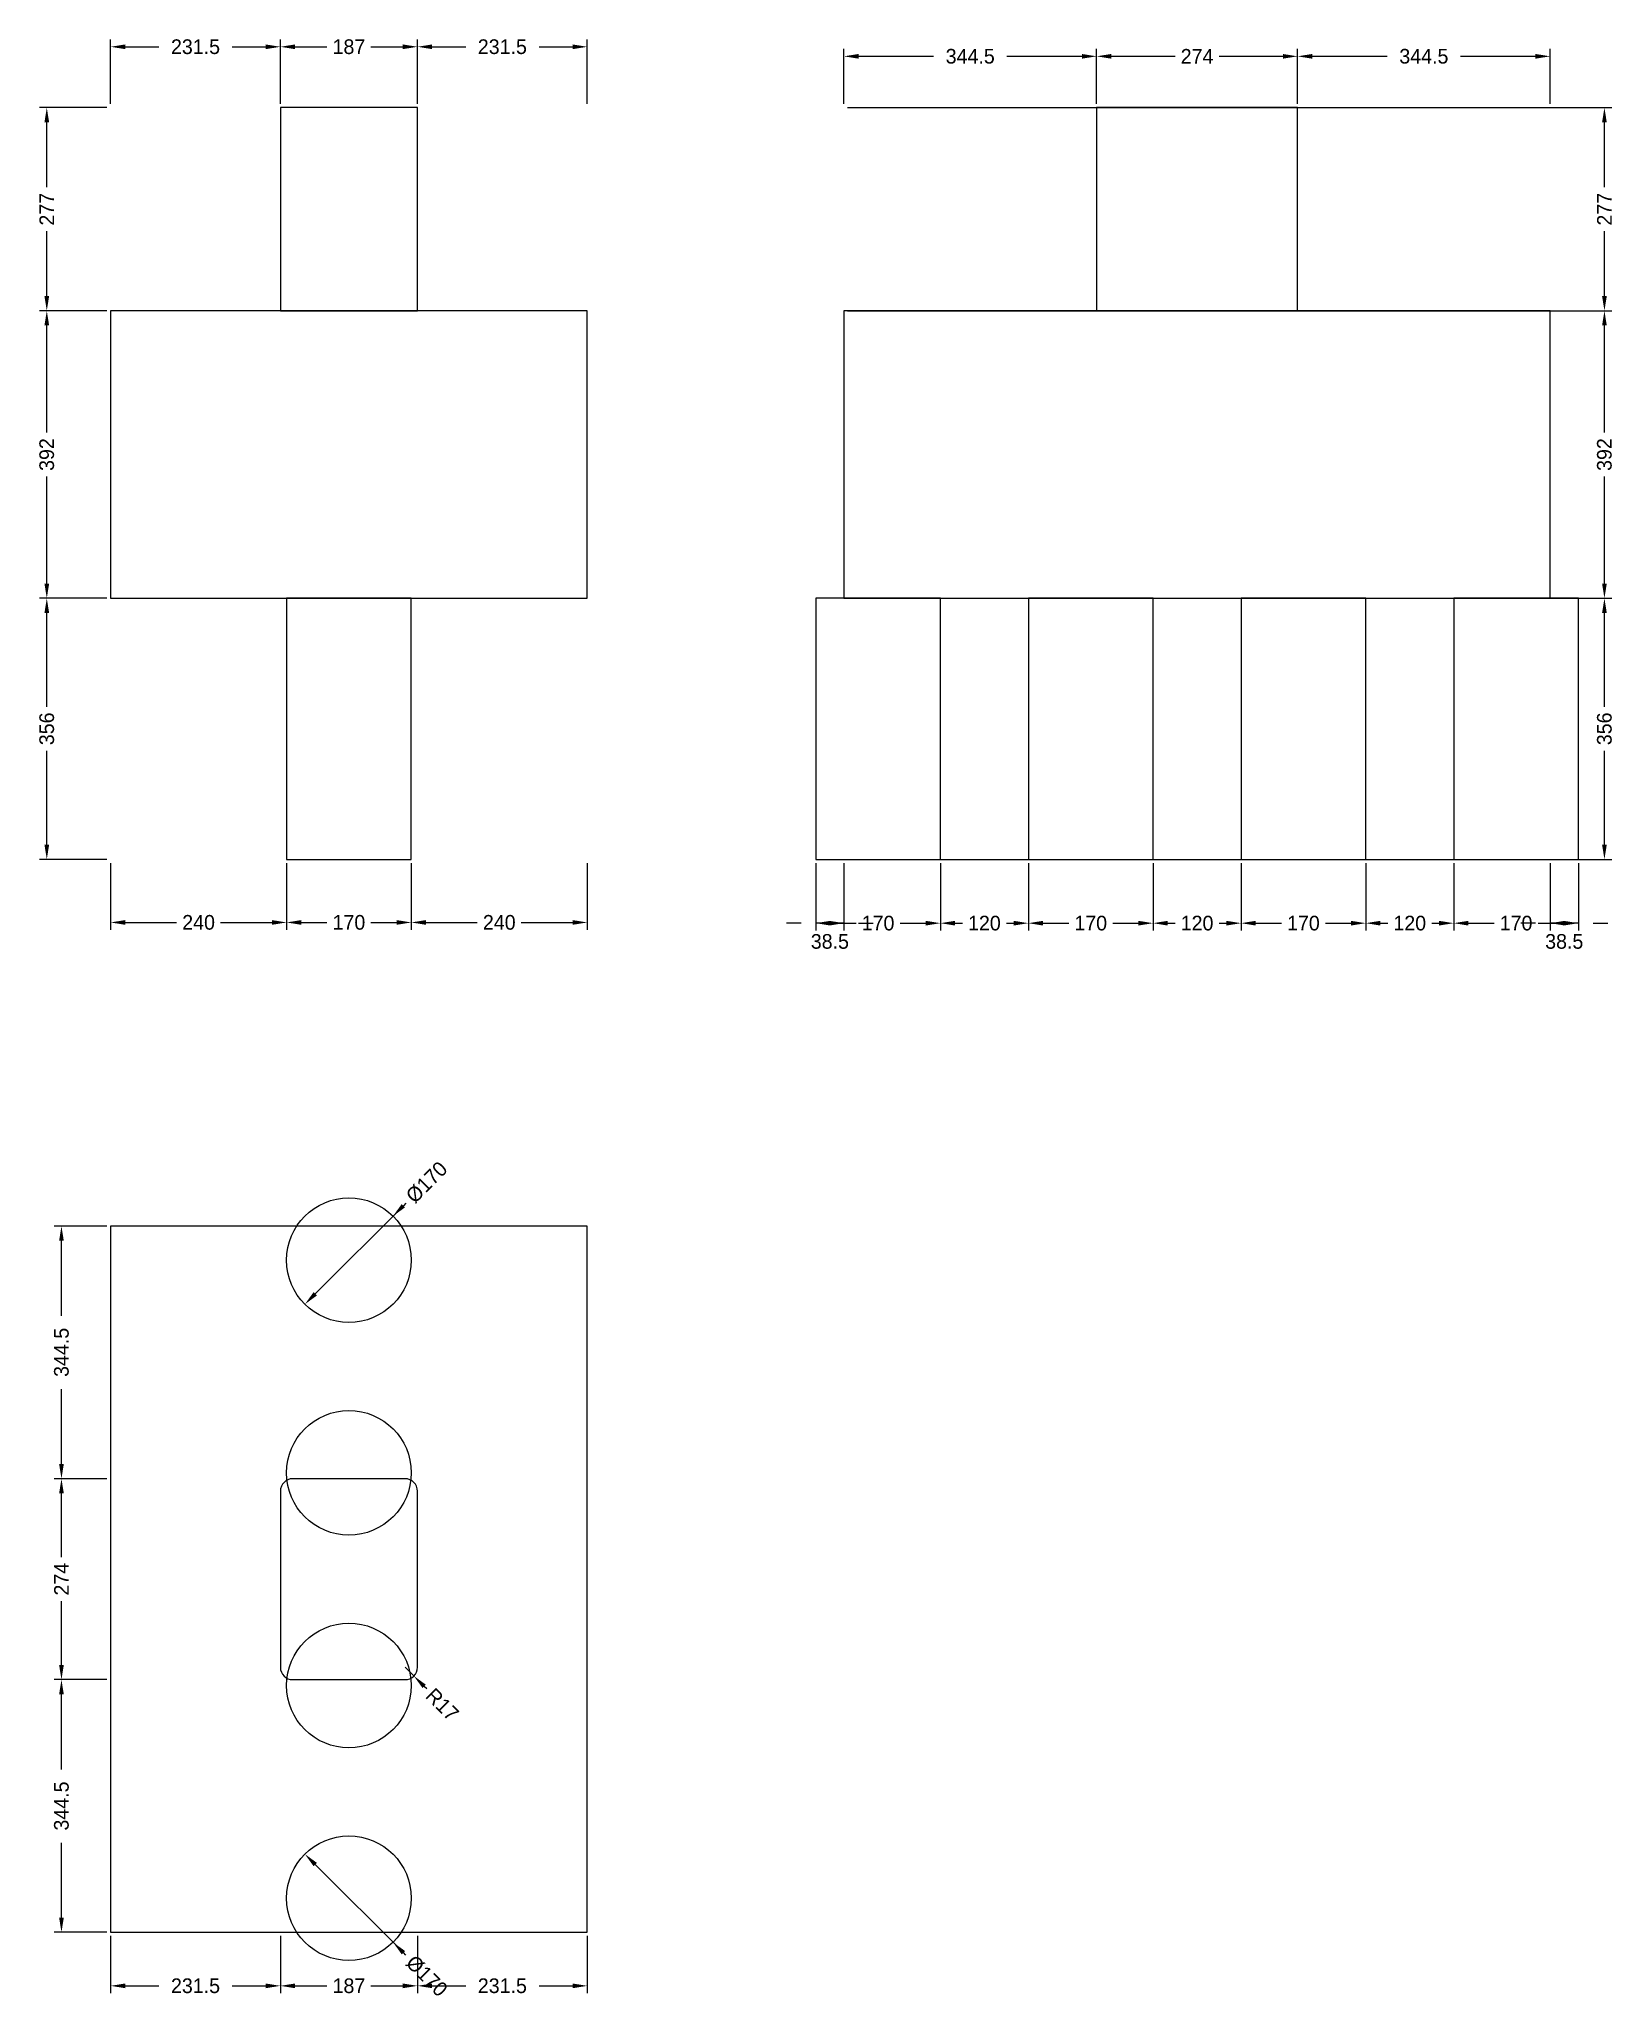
# Model space of a CAD drawing. Header units: metres. Extents: x -97 to 2047, y -87 to 2581.
import ezdxf

# ---------------------------------------------------------------- set-up
doc = ezdxf.new("R2010")
doc.units = ezdxf.units.M
for name, color, linetype in [('chengtai', 7, 'Continuous'), ('dunzhu', 7, 'Continuous'), ('zhuangji', 7, 'Continuous')]:
    doc.layers.add(name, color=color, linetype=linetype)

# ---------------------------------------------------------------- blocks, each defined once
blk = doc.blocks.new('_CLOSEDFILLED')
at = {"color": 0, "linetype": 'BYBLOCK'}
blk.add_solid([(-1, 0.16), (0, 0), (-1, -0.16)], dxfattribs=at)

msp = doc.modelspace()

# ---------------------------------------------------------------- linework, layer by layer
at = {"color": 7}
for p, q in [((0, 2493), (0, 2581)), ((20, 2571), (65.8, 2571)), ((165.8, 2571), (211.5, 2571)), ((231.5, 2493), (231.5, 2581)), ((231.5, 2493), (231.5, 2581)), ((251.5, 2571), (295, 2571)), ((355, 2571), (398.5, 2571)), ((418.5, 2493), (418.5, 2581)), ((418.5, 2493), (418.5, 2581)), ((438.5, 2571), (484.2, 2571)), ((584.2, 2571), (630, 2571)), ((650, 2493), (650, 2581)), ((1000, 2493), (1000, 2568)), ((1344.5, 2493), (1344.5, 2568)), ((1344.5, 2493), (1344.5, 2568)), ((1618.5, 2493), (1618.5, 2568)), ((1618.5, 2493), (1618.5, 2568)), ((1963, 2493), (1963, 2568)), ((1020, 2558), (1122.2, 2558)), ((1222.2, 2558), (1324.5, 2558)), ((1364.5, 2558), (1451.5, 2558)), ((1511.5, 2558), (1598.5, 2558)), ((1638.5, 2558), (1740.8, 2558)), ((1840.8, 2558), (1943, 2558)), ((-5, 2488), (-97, 2488)), ((1005, 2488), (2047, 2488)), ((-87, 2379.5), (-87, 2468)), ((2037, 2379.5), (2037, 2468)), ((-87, 2231), (-87, 2319.5)), ((2037, 2231), (2037, 2319.5)), ((-5, 2211), (-97, 2211)), ((-5, 2211), (-97, 2211)), ((-87, 2045), (-87, 2191)), ((1005, 2211), (2047, 2211)), ((1005, 2211), (2047, 2211)), ((2037, 2045), (2037, 2191)), ((-87, 1839), (-87, 1985)), ((2037, 1839), (2037, 1985)), ((-5, 1819), (-97, 1819)), ((-5, 1819), (-97, 1819)), ((1005, 1819), (2047, 1819)), ((1005, 1819), (2047, 1819)), ((-87, 1671), (-87, 1799)), ((2037, 1671), (2037, 1799)), ((-87, 1483), (-87, 1611)), ((2037, 1483), (2037, 1611)), ((-5, 1463), (-97, 1463)), ((0, 1458), (0, 1367)), ((240, 1458), (240, 1367)), ((240, 1458), (240, 1367)), ((410, 1458), (410, 1367)), ((410, 1458), (410, 1367)), ((650, 1458), (650, 1367)), ((961.5, 1458), (961.5, 1366)), ((961.5, 1458), (961.5, 1366)), ((1000, 1458), (1000, 1366)), ((1005, 1463), (2047, 1463)), ((1131.5, 1458), (1131.5, 1366)), ((1131.5, 1458), (1131.5, 1366)), ((1251.5, 1458), (1251.5, 1366)), ((1251.5, 1458), (1251.5, 1366)), ((1421.5, 1458), (1421.5, 1366)), ((1421.5, 1458), (1421.5, 1366)), ((1541.5, 1458), (1541.5, 1366)), ((1541.5, 1458), (1541.5, 1366)), ((1711.5, 1458), (1711.5, 1366)), ((1711.5, 1458), (1711.5, 1366)), ((1831.5, 1458), (1831.5, 1366)), ((1831.5, 1458), (1831.5, 1366)), ((1963, 1458), (1963, 1366)), ((2001.5, 1458), (2001.5, 1366)), ((2001.5, 1458), (2001.5, 1366)), ((20, 1377), (90, 1377)), ((150, 1377), (220, 1377)), ((260, 1377), (295, 1377)), ((355, 1377), (390, 1377)), ((430, 1377), (500, 1377)), ((560, 1377), (630, 1377)), ((941.5, 1376), (921.5, 1376)), ((1000, 1376), (961.5, 1376)), ((981.5, 1376), (1016.5, 1376)), ((1020, 1376), (1040, 1376)), ((1076.5, 1376), (1111.5, 1376)), ((1151.5, 1376), (1161.5, 1376)), ((1221.5, 1376), (1231.5, 1376)), ((1271.5, 1376), (1306.5, 1376)), ((1366.5, 1376), (1401.5, 1376)), ((1441.5, 1376), (1451.5, 1376)), ((1511.5, 1376), (1521.5, 1376)), ((1561.5, 1376), (1596.5, 1376)), ((1656.5, 1376), (1691.5, 1376)), ((1731.5, 1376), (1741.5, 1376)), ((1801.5, 1376), (1811.5, 1376)), ((1851.5, 1376), (1886.5, 1376)), ((1943, 1376), (1923, 1376)), ((1946.5, 1376), (1981.5, 1376)), ((2001.5, 1376), (1963, 1376)), ((2021.5, 1376), (2041.5, 1376)), ((399.2, 990.7), (279, 870.5)), ((402.8, 994.3), (399.2, 990.7)), ((-5, 963), (-77, 963)), ((-67, 840.8), (-67, 943)), ((-67, 638.5), (-67, 740.8)), ((-5, 618.5), (-77, 618.5)), ((-5, 618.5), (-77, 618.5)), ((-67, 511.5), (-67, 598.5)), ((-67, 364.5), (-67, 451.5)), ((401.5, 361.5), (413.5, 349.5)), ((-5, 344.5), (-77, 344.5)), ((-5, 344.5), (-77, 344.5)), ((-67, 222.2), (-67, 324.5)), ((431.2, 331.8), (427.7, 335.3)), ((-67, 20), (-67, 122.2)), ((399.2, -27.7), (279, 92.5)), ((-5, 0), (-77, 0)), ((0, -5), (0, -83)), ((231.5, -5), (231.5, -83)), ((231.5, -5), (231.5, -83)), ((418.5, -5), (418.5, -83)), ((418.5, -5), (418.5, -83)), ((650, -5), (650, -83)), ((402.8, -31.3), (399.2, -27.7)), ((20, -73), (65.8, -73)), ((165.8, -73), (211.5, -73)), ((251.5, -73), (295, -73)), ((355, -73), (398.5, -73)), ((438.5, -73), (484.2, -73)), ((584.2, -73), (630, -73))]:
    msp.add_line(p, q, dxfattribs=at)
at = {"layer": 'chengtai'}
for points in [[(0, 1819), (650, 1819), (650, 2211), (0, 2211), (0, 1819)], [(1000, 1819), (1963, 1819), (1963, 2211), (1000, 2211), (1000, 1819)], [(0, 0), (650, 0), (650, 963), (0, 963), (0, 0)]]:
    msp.add_lwpolyline(points, dxfattribs=at)
at = {"layer": 'Defpoints', "color": 7}
for p in [(0, 2571), (231.5, 2571), (418.5, 2571), (1000, 2558), (1344.5, 2558), (1618.5, 2558), (0, 2488), (0, 2488), (231.5, 2488), (231.5, 2488), (418.5, 2488), (418.5, 2488), (650, 2488), (1000, 2488), (1000, 2488), (1344.5, 2488), (1344.5, 2488), (1618.5, 2488), (1618.5, 2488), (1963, 2488), (-87, 2211), (0, 2211), (0, 2211), (1000, 2211), (1000, 2211), (2037, 2211), (-87, 1819), (0, 1819), (0, 1819), (1000, 1819), (1000, 1819), (2037, 1819), (-87, 1463), (0, 1463), (0, 1463), (240, 1463), (240, 1463), (410, 1463), (410, 1463), (650, 1463), (961.5, 1463), (961.5, 1463), (1000, 1463), (1000, 1463), (1131.5, 1463), (1131.5, 1463), (1251.5, 1463), (1251.5, 1463), (1421.5, 1463), (1421.5, 1463), (1541.5, 1463), (1541.5, 1463), (1711.5, 1463), (1711.5, 1463), (1831.5, 1463), (1831.5, 1463), (1963, 1463), (2001.5, 1463), (2001.5, 1463), (2037, 1463), (0, 1377), (240, 1377), (410, 1377), (961.5, 1376), (1000, 1376), (1131.5, 1376), (1251.5, 1376), (1421.5, 1376), (1541.5, 1376), (1711.5, 1376), (1831.5, 1376), (2001.5, 1376), (0, 963), (385.1, 976.6), (325, 916.5), (-67, 618.5), (0, 618.5), (0, 618.5), (401.5, 361.5), (413.5, 349.5), (-67, 344.5), (0, 344.5), (0, 344.5), (325, 46.5), (-67, 0), (0, 0), (0, 0), (231.5, 0), (231.5, 0), (418.5, 0), (418.5, 0), (650, 0), (385.1, -13.6), (0, -73), (231.5, -73), (418.5, -73)]:
    msp.add_point(p, dxfattribs=at)
at = {"layer": 'dunzhu'}
for p, q in [((401.5, 618.5), (248.5, 618.5)), ((231.5, 601.5), (231.5, 361.5)), ((418.5, 361.5), (418.5, 601.5)), ((248.5, 344.5), (401.5, 344.5))]:
    msp.add_line(p, q, dxfattribs=at)
for points in [[(231.5, 2211), (418.5, 2211), (418.5, 2488), (231.5, 2488), (231.5, 2211)], [(1344.5, 2211), (1618.5, 2211), (1618.5, 2488), (1344.5, 2488), (1344.5, 2211)]]:
    msp.add_lwpolyline(points, dxfattribs=at)
for centre, start, end in [((248.5, 601.5), 90, 180), ((401.5, 601.5), 0, 90), ((248.5, 361.5), 180, 270), ((401.5, 361.5), 270, 360)]:
    msp.add_arc(centre, 17, start, end, dxfattribs=at)
at = {"layer": 'zhuangji'}
for points in [[(240, 1463), (410, 1463), (410, 1819), (240, 1819), (240, 1463)], [(961.5, 1463), (1131.5, 1463), (1131.5, 1819), (961.5, 1819), (961.5, 1463)], [(1251.5, 1463), (1421.5, 1463), (1421.5, 1819), (1251.5, 1819), (1251.5, 1463)], [(1541.5, 1463), (1711.5, 1463), (1711.5, 1819), (1541.5, 1819), (1541.5, 1463)], [(1831.5, 1463), (2001.5, 1463), (2001.5, 1819), (1831.5, 1819), (1831.5, 1463)]]:
    msp.add_lwpolyline(points, dxfattribs=at)
for centre in [(325, 916.5), (325, 916.5), (325, 626.5), (325, 626.5), (325, 336.5), (325, 336.5), (325, 46.5), (325, 46.5)]:
    msp.add_circle(centre, 85, dxfattribs=at)

# ---------------------------------------------------------------- block references
at = {"color": 7, "xscale": 20, "yscale": 20}
for p, rotation in [((0, 2571), 180), ((231.5, 2571), 180), ((418.5, 2571), 180), ((1000, 2558), 180), ((1344.5, 2558), 180), ((1618.5, 2558), 180), ((-87, 2488), 90), ((2037, 2488), 90), ((-87, 2211), 270), ((2037, 2211), 270), ((-87, 2211), 90), ((2037, 2211), 90), ((-87, 1819), 270), ((-87, 1819), 90), ((2037, 1819), 270), ((2037, 1819), 90), ((-87, 1463), 270), ((2037, 1463), 270), ((0, 1377), 180), ((240, 1377), 180), ((410, 1377), 180), ((961.5, 1376), 180), ((961.5, 1376), 180), ((1131.5, 1376), 180), ((1251.5, 1376), 180), ((1421.5, 1376), 180), ((1541.5, 1376), 180), ((1711.5, 1376), 180), ((1831.5, 1376), 180), ((1963, 1376), 180), ((385.1, 976.6), 225), ((-67, 963), 90), ((264.9, 856.4), 225), ((-67, 618.5), 270), ((-67, 618.5), 90), ((-67, 344.5), 270), ((413.5, 349.5), 135), ((-67, 344.5), 90), ((264.9, 106.6), 135), ((-67, 0), 270), ((385.1, -13.6), 135), ((0, -73), 180), ((231.5, -73), 180), ((418.5, -73), 180)]:
    msp.add_blockref('_CLOSEDFILLED', p, dxfattribs=dict(at, rotation=rotation))
for p in [(231.5, 2571), (418.5, 2571), (650, 2571), (1344.5, 2558), (1618.5, 2558), (1963, 2558), (240, 1377), (410, 1377), (650, 1377), (1000, 1376), (1131.5, 1376), (1251.5, 1376), (1421.5, 1376), (1541.5, 1376), (1711.5, 1376), (1831.5, 1376), (2001.5, 1376), (2001.5, 1376), (231.5, -73), (418.5, -73), (650, -73)]:
    msp.add_blockref('_CLOSEDFILLED', p, dxfattribs=at)

# ---------------------------------------------------------------- texts
at = {"color": 7, "char_height": 20, "attachment_point": 5}
for s, insert in [('231.5', (115.8, 2571)), ('187', (325, 2571)), ('231.5', (534.2, 2571)), ('344.5', (1172.2, 2558)), ('274', (1481.5, 2558)), ('344.5', (1790.8, 2558)), ('240', (120, 1377)), ('170', (325, 1377)), ('240', (530, 1377)), ('38.5', (980.8, 1351)), ('170', (1046.5, 1376)), ('120', (1191.5, 1376)), ('170', (1336.5, 1376)), ('120', (1481.5, 1376)), ('170', (1626.5, 1376)), ('120', (1771.5, 1376)), ('170', (1916.5, 1376)), ('38.5', (1982.2, 1351)), ('231.5', (115.8, -73)), ('187', (325, -73)), ('231.5', (534.2, -73))]:
    msp.add_mtext(s, dxfattribs=dict(at, insert=insert))
for s, insert, rotation in [('277', (-87, 2349.5), 90), ('277', (2037, 2349.5), 90), ('392', (-87, 2015), 90), ('392', (2037, 2015), 90), ('356', (-87, 1641), 90), ('356', (2037, 1641), 90), ('%%c170', (431.1, 1022.6), 45), ('344.5', (-67, 790.8), 90), ('274', (-67, 481.5), 90), ('R17', (452.4, 310.6), 315), ('344.5', (-67, 172.2), 90), ('%%c170', (431.1, -59.6), 315)]:
    msp.add_mtext(s, dxfattribs=dict(at, insert=insert, rotation=rotation))

doc.saveas('drawing.dxf')
